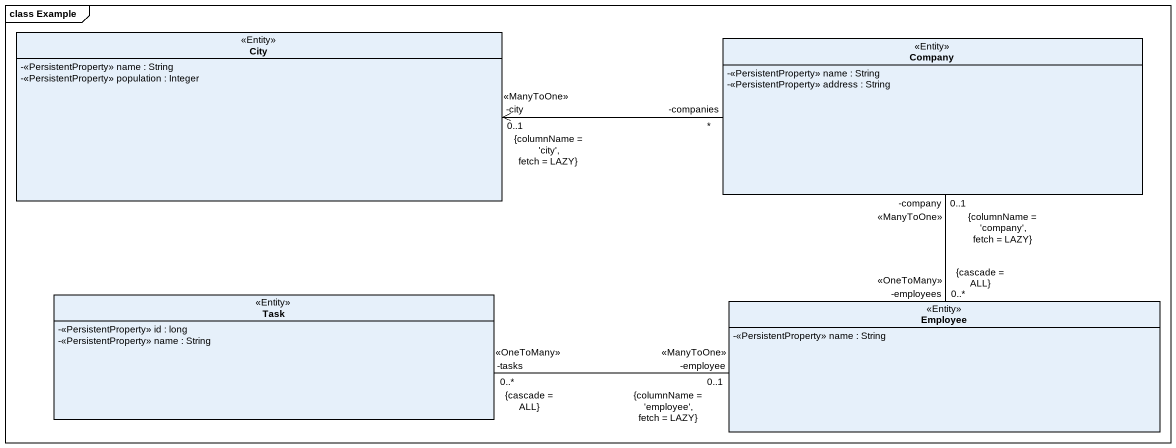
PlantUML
@startuml
mainframe class Example
hide circle
hide empty members
skinparam classAttributeIconSize 0
class City <<Entity>> {
  -<<PersistentProperty>> name : String
  -<<PersistentProperty>> population : Integer
}
class Company <<Entity>> {
  -<<PersistentProperty>> name : String
  -<<PersistentProperty>> address : String
}
class Task <<Entity>> {
  -<<PersistentProperty>> id : long
  -<<PersistentProperty>> name : String
}
class Employee <<Entity>> {
  -<<PersistentProperty>> name : String
}
City "0..1\n-city\n<<ManyToOne>>\n{columnName = 'city', fetch = LAZY}" <-right- "*\n-companies" Company
Company "0..1\n-company\n<<ManyToOne>>\n{columnName = 'company', fetch = LAZY}" -- "0..*\n-employees\n<<OneToMany>>\n{cascade = ALL}" Employee
Employee "-employee\n0..1\n<<ManyToOne>>\n{columnName = 'employee', fetch = LAZY}" -left- "-tasks\n0..*\n<<OneToMany>>\n{cascade = ALL}" Task
@enduml
